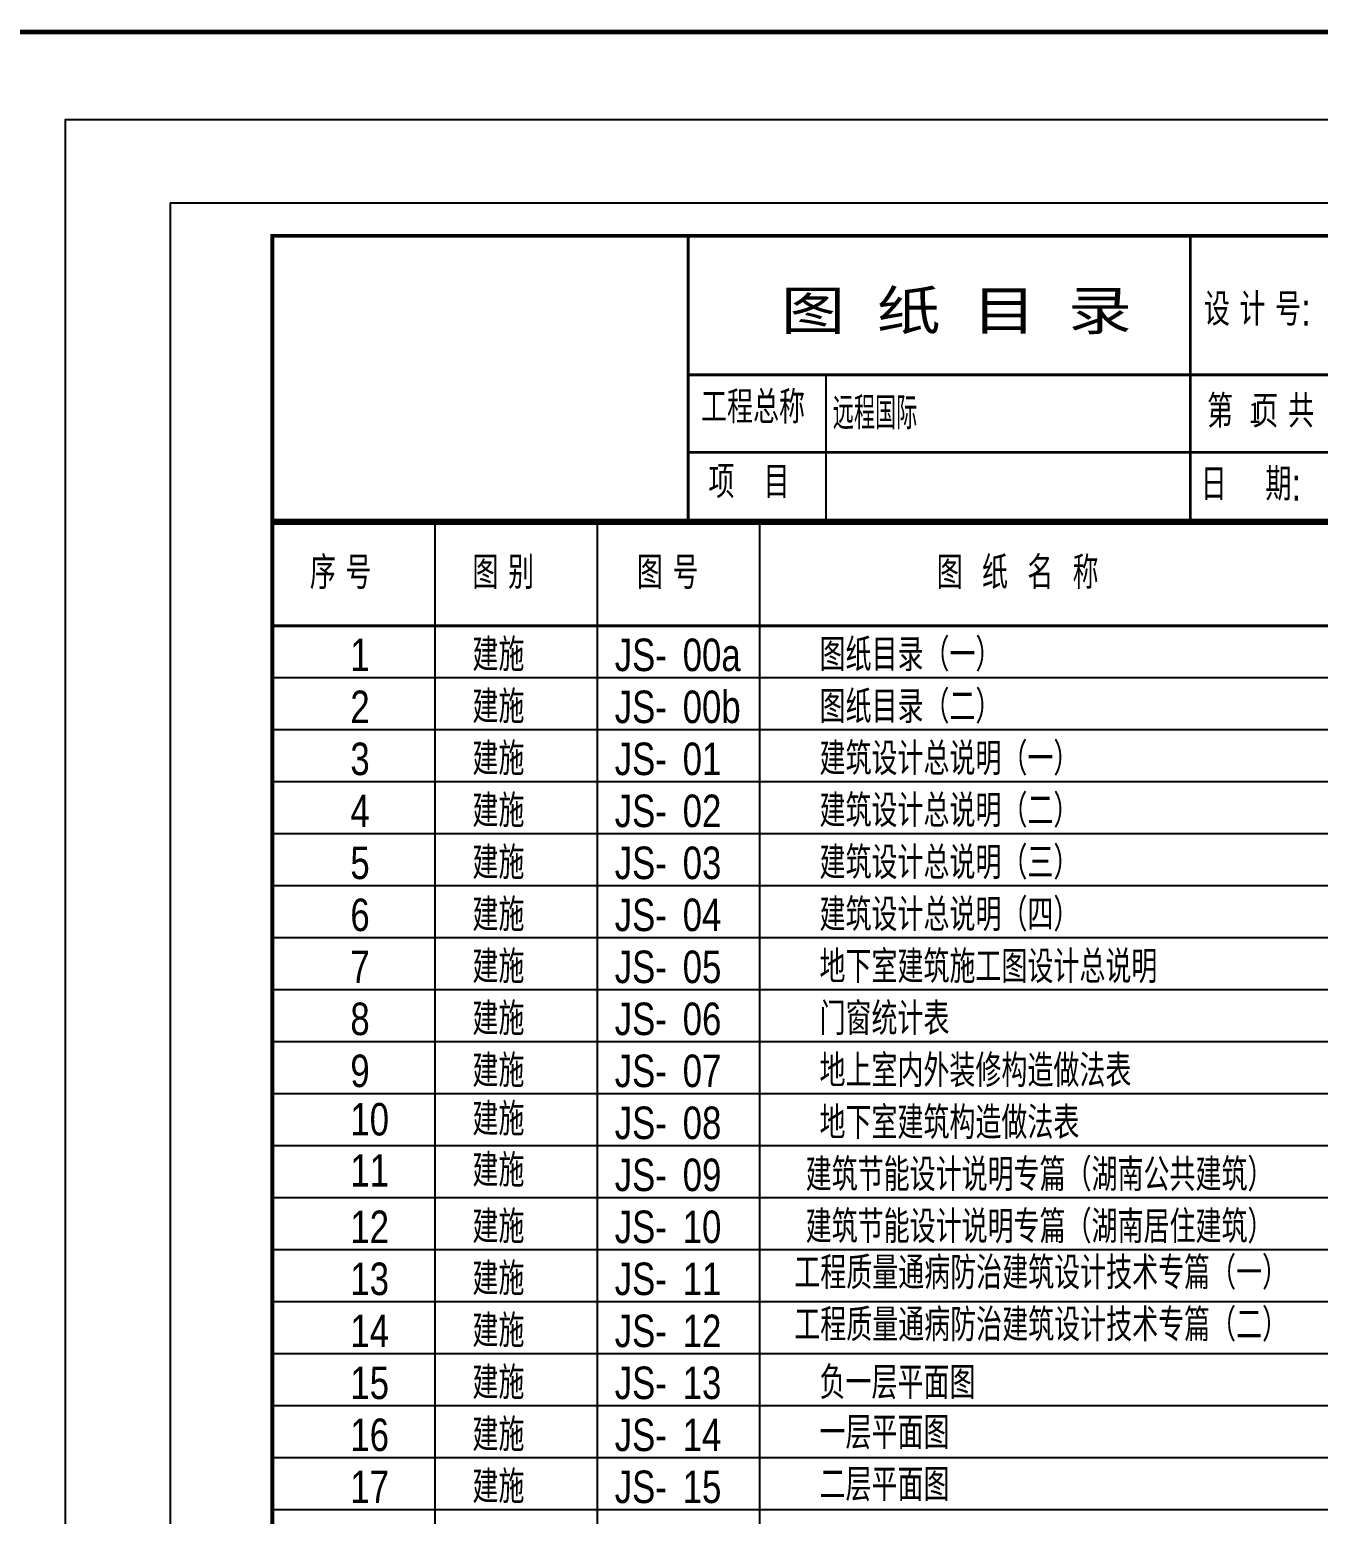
# Model space of a CAD drawing. Extents: x -737978 to 768813, y -372247 to 1140308.
# Drawn here: x -662244 to -642409, y 53744 to 76584 of the extents above; entities that cross this region are included whole.
import ezdxf

# ---------------------------------------------------------------- set-up
doc = ezdxf.new("R2010")
doc.units = 0
doc.header["$LTSCALE"] = 1000
doc.header["$MEASUREMENT"] = 0
doc.layers.get('0').update_dxf_attribs({"linetype": 'CONTINUOUS'})
for name, color, linetype in [('BORDER', 7, 'CONTINUOUS'), ('PUB_TEXT', 7, 'CONTINUOUS'), ('PUB_TITLE', 4, 'CONTINUOUS')]:
    doc.layers.add(name, color=color, linetype=linetype)
doc.styles.add('_HZTXT', font='ros.shx', dxfattribs={"width": 0.8, "bigfont": 'hztxt.shx'})
doc.styles.add('HZTXT', font='TXT', dxfattribs={"bigfont": 'HZTXT'})
doc.styles.add('TQ1', font='simhei_0.ttf')
doc.styles.add('样式 1', font='simhei_0.ttf', dxfattribs={"width": 1.01})

# ---------------------------------------------------------------- blocks, each defined once
blk = doc.blocks.new('ASDFASDFSD')
at = {"style": '_HZTXT', "width": 0.8}
blk.add_text('JS-', height=500, dxfattribs=at).set_placement((-43, -71))

msp = doc.modelspace()

# ---------------------------------------------------------------- linework, layer by layer
at = {"layer": 'BORDER'}
msp.add_lwpolyline([(-638164.6, 37313.7), (-661690.9, 37313.7), (-661690.9, 75204.6), (-638164.6, 75204.6)], close=True, dxfattribs=at)
at = {"layer": 'PUB_TITLE'}
for p, q in [((-658510.6, 73413.7), (-639580.1, 73413.7)), ((-649988.4, 71275.9), (-649988.4, 69013.7)), ((-656010.6, 69013.7), (-656010.6, 38613.7)), ((-653510.6, 69013.7), (-653510.6, 38613.7)), ((-651010.6, 69013.7), (-651010.6, 38613.7)), ((-639580.1, 66613.7), (-658510.6, 66613.7)), ((-639580.1, 65813.7), (-658510.6, 65813.7)), ((-639580.1, 65013.7), (-658510.6, 65013.7)), ((-639580.1, 64213.7), (-658510.6, 64213.7)), ((-639580.1, 63413.7), (-658510.6, 63413.7)), ((-639580.1, 62613.7), (-658510.6, 62613.7)), ((-639580.1, 61813.7), (-658510.6, 61813.7)), ((-639580.1, 61013.7), (-658510.6, 61013.7)), ((-639580.1, 60213.7), (-658510.6, 60213.7)), ((-639580.1, 59413.7), (-658510.6, 59413.7)), ((-639580.1, 58613.7), (-658510.6, 58613.7)), ((-639580.1, 57813.7), (-658510.6, 57813.7)), ((-639580.1, 57013.7), (-658510.6, 57013.7)), ((-639580.1, 56213.7), (-658510.6, 56213.7)), ((-639580.1, 55413.7), (-658510.6, 55413.7)), ((-639580.1, 54613.7), (-658510.6, 54613.7)), ((-639580.1, 53813.7), (-658510.6, 53813.7))]:
    msp.add_line(p, q, dxfattribs=at)
at = {"layer": 'PUB_TITLE', "const_width": 70.7}
msp.add_lwpolyline([(-687154.6, 35963.3), (-630164.7, 35963.3), (-630164.7, 76549.1), (-687154.6, 76549.1)], close=True, dxfattribs=at)
at = {"layer": 'PUB_TITLE'}
msp.add_lwpolyline([(-639080.1, 38113.7), (-639080.1, 73913.7), (-660080.1, 73913.7), (-660080.1, 38113.7)], close=True, dxfattribs=at)
for points, const_width in [([(-658510.6, 38613.7), (-639580.1, 38613.7), (-658510.6, 38613.7), (-658510.6, 73413.7), (-639580.1, 73413.7), (-639580.1, 38613.7)], 60), ([(-652108.2, 73413.7), (-652108.2, 69013.7)], 45), ([(-644379.6, 73413.7), (-644379.6, 69013.7)], 45), ([(-639580.1, 71275.9), (-652108.2, 71275.9)], 45), ([(-639580.1, 70082.4), (-652108.2, 70082.4)], 45), ([(-639580.1, 69013.7), (-658510.6, 69013.7)], 100), ([(-639580.1, 67413.7), (-658510.6, 67413.7)], 45)]:
    msp.add_lwpolyline(points, dxfattribs=dict(at, const_width=const_width))

# ---------------------------------------------------------------- block references
for p in [(-653196.2, 66787.5), (-653196.2, 65987.5), (-653196.2, 65187.5), (-653196.2, 64387.5), (-653196.2, 63587.5), (-653196.2, 62787.5), (-653196.2, 61987.5), (-653196.2, 61187.5), (-653196.2, 60387.5), (-653196.2, 59587.5), (-653196.2, 58787.5), (-653196.2, 57987.5), (-653196.2, 57187.5), (-653196.2, 56387.5), (-653196.2, 55587.5), (-653196.2, 54787.5), (-653196.2, 53987.5)]:
    msp.add_blockref('ASDFASDFSD', p)

# ---------------------------------------------------------------- texts
for s, style, width, p in [('设 计 号:', '_HZTXT', 0.8, (-644170.6, 72031.2)), ('工程总称', '_HZTXT', 0.8, (-651910.2, 70525.9)), ('远程国际', 'HZTXT', 0.65, (-649882.4, 70435.1)), ('项   目', '_HZTXT', 0.8, (-651795.9, 69374.9)), (' 日    期:', '_HZTXT', 0.8, (-644365.8, 69340)), ('序 号', '_HZTXT', 0.8, (-657931.4, 67980.1)), ('图  纸  名  称', '_HZTXT', 0.8, (-648283.6, 67980.4)), ('图 别', '_HZTXT', 0.8, (-655429.3, 67980.1)), ('图 号', '_HZTXT', 0.8, (-652897.7, 67980.1)), ('1', '_HZTXT', 0.8, (-657308.1, 66716.5)), ('建施', '_HZTXT', 0.8, (-655429.3, 66716.5)), ('00a', '_HZTXT', 0.8, (-652192.9, 66716.5)), ('图纸目录（一）', '_HZTXT', 0.8, (-650086.9, 66716.9)), ('建施', '_HZTXT', 0.8, (-655429.3, 65916.5)), ('图纸目录（二）', '_HZTXT', 0.8, (-650086.9, 65916.9)), ('2', '_HZTXT', 0.8, (-657308.1, 65916.5)), ('00b', '_HZTXT', 0.8, (-652192.9, 65916.5)), ('3', '_HZTXT', 0.8, (-657308.1, 65116.5)), ('建施', '_HZTXT', 0.8, (-655429.3, 65116.5)), ('01', '_HZTXT', 0.8, (-652192.9, 65116.5)), ('建筑设计总说明（一）', '_HZTXT', 0.8, (-650086.9, 65116.9)), ('建施', '_HZTXT', 0.8, (-655429.3, 64316.5)), ('建筑设计总说明（二）', '_HZTXT', 0.8, (-650086.9, 64316.9)), ('4', '_HZTXT', 0.8, (-657308.1, 64316.5)), ('02', '_HZTXT', 0.8, (-652192.9, 64316.5)), ('5', '_HZTXT', 0.8, (-657308.1, 63516.5)), ('建施', '_HZTXT', 0.8, (-655429.3, 63516.5)), ('03', '_HZTXT', 0.8, (-652192.9, 63516.5)), ('建筑设计总说明（三）', '_HZTXT', 0.8, (-650086.9, 63516.9)), ('建筑设计总说明（四）', '_HZTXT', 0.8, (-650086.9, 62716.9)), ('6', '_HZTXT', 0.8, (-657308.1, 62716.5)), ('建施', '_HZTXT', 0.8, (-655429.3, 62716.5)), ('04', '_HZTXT', 0.8, (-652192.9, 62716.5)), ('7', '_HZTXT', 0.8, (-657308.1, 61916.5)), ('建施', '_HZTXT', 0.8, (-655429.3, 61916.5)), ('05', '_HZTXT', 0.8, (-652192.9, 61916.5)), ('地下室建筑施工图设计总说明', '_HZTXT', 0.8, (-650086.9, 61916.9)), ('门窗统计表', '_HZTXT', 0.8, (-650086.9, 61116.9)), ('8', '_HZTXT', 0.8, (-657308.1, 61116.5)), ('建施', '_HZTXT', 0.8, (-655429.3, 61116.5)), ('06', '_HZTXT', 0.8, (-652192.9, 61116.5)), ('9', '_HZTXT', 0.8, (-657308.1, 60316.5)), ('建施', '_HZTXT', 0.8, (-655429.3, 60316.5)), ('07', '_HZTXT', 0.8, (-652192.9, 60316.5)), ('地上室内外装修构造做法表', '_HZTXT', 0.8, (-650086.9, 60316.9)), ('10', '_HZTXT', 0.8, (-657308.1, 59571.8)), ('建施', '_HZTXT', 0.8, (-655429.3, 59571.8)), ('地下室建筑构造做法表', '_HZTXT', 0.8, (-650086.9, 59516.9)), ('08', '_HZTXT', 0.8, (-652192.9, 59516.5)), ('11', '_HZTXT', 0.8, (-657308.1, 58783.9)), ('建施', '_HZTXT', 0.8, (-655429.3, 58783.9)), ('09', '_HZTXT', 0.8, (-652192.9, 58716.5)), ('建筑节能设计说明专篇（湖南公共建筑）', '_HZTXT', 0.8, (-650299.6, 58716.9)), ('建筑节能设计说明专篇（湖南居住建筑） ', '_HZTXT', 0.8, (-650299.6, 57916.9)), ('12', '_HZTXT', 0.8, (-657308.1, 57916.5)), ('建施', '_HZTXT', 0.8, (-655429.3, 57916.5)), ('10', '_HZTXT', 0.8, (-652192.9, 57916.5)), ('13', '_HZTXT', 0.8, (-657308.1, 57116.5)), ('建施', '_HZTXT', 0.8, (-655429.3, 57116.5)), ('11', '_HZTXT', 0.8, (-652192.9, 57116.5)), ('工程质量通病防治建筑设计技术专篇（一）', '_HZTXT', 0.8, (-650475.4, 57206.7)), ('工程质量通病防治建筑设计技术专篇（二）', '_HZTXT', 0.8, (-650475.4, 56406.7)), ('14', '_HZTXT', 0.8, (-657308.1, 56316.5)), ('建施', '_HZTXT', 0.8, (-655429.3, 56316.5)), ('12', '_HZTXT', 0.8, (-652192.9, 56316.5)), ('15', '_HZTXT', 0.8, (-657308.1, 55516.5)), ('建施', '_HZTXT', 0.8, (-655429.3, 55516.5)), ('13', '_HZTXT', 0.8, (-652192.9, 55516.5)), ('负一层平面图', '_HZTXT', 0.8, (-650086.9, 55516.9)), ('16', '_HZTXT', 0.8, (-657308.1, 54716.5)), ('建施', '_HZTXT', 0.8, (-655429.3, 54716.5)), ('14', '_HZTXT', 0.8, (-652192.9, 54716.5)), ('一层平面图', '_HZTXT', 0.8, (-650086.9, 54747.7)), ('17', '_HZTXT', 0.8, (-657308.1, 53916.5)), ('建施', '_HZTXT', 0.8, (-655429.3, 53916.5)), ('15', '_HZTXT', 0.8, (-652192.9, 53916.5)), ('二层平面图', '_HZTXT', 0.8, (-650086.9, 53947.7))]:
    msp.add_text(s, height=500, dxfattribs=dict(style=style, width=width)).set_placement(p)
at = {"layer": 'PUB_TEXT', "width": 0.8}
for s, height, style, p in [('第  页 共  页', 500, '_HZTXT', (-644120.8, 70462.9)), ('1', 320, '样式 1', (-643474.5, 70535.8))]:
    msp.add_text(s, height=height, dxfattribs=dict(at, style=style)).set_placement(p)
at = {"layer": 'PUB_TITLE', "style": 'TQ1', "width": 1.2}
msp.add_text('图 纸 目 录', height=600, dxfattribs=at).set_placement((-650677.8, 71966.6))

doc.saveas('drawing.dxf')
